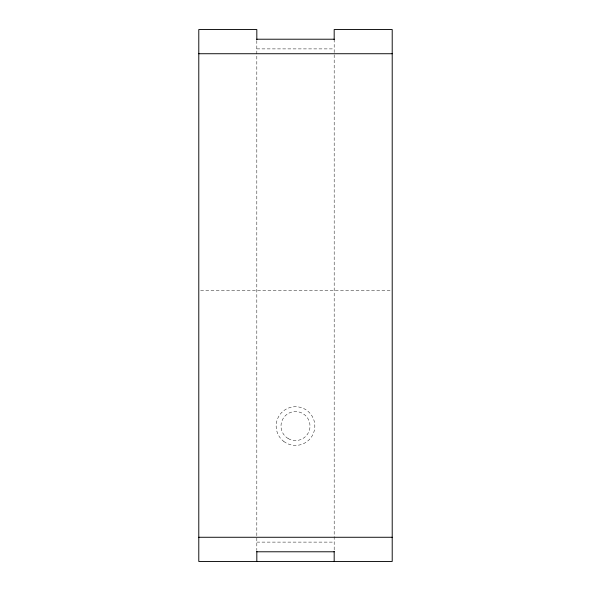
<?xml version="1.0" encoding="UTF-8"?>
<svg xmlns="http://www.w3.org/2000/svg" width="591" height="591" viewBox="0 0 591 591"><rect width="100%" height="100%" fill="white"/><g stroke="black" fill="none" stroke-linecap="round" stroke-linejoin="round"><path stroke-width="0.44" stroke-dasharray="2.96 2.22" d="M256.819 48.89L334.181 48.89M200.63 290.661L390.37 290.661M256.819 542.11L334.181 542.11M334.181 39.22L334.181 550.398M256.819 40.624L256.819 550.398M288.245 438.618A14.509 14.509 0 0 0 310.009 426.059A14.509 14.509 0 0 0 288.245 413.493A14.509 14.509 0 0 0 288.245 438.618M283.724 441.403A19.34 19.34 0 0 0 314.678 428.578A19.34 19.34 0 0 0 288.098 408.189A19.34 19.34 0 0 0 283.724 441.403"/><path stroke-width="0.89" d="M256.819 39.22L334.181 39.22M198.79 53.729L392.21 53.729M198.79 537.271L392.21 537.271M256.819 551.78L334.181 551.78M334.181 39.7L334.181 29.55L392.21 29.55L392.21 561.45L198.79 561.45L198.79 29.55L256.819 29.55L256.819 39.7M334.181 551.322L334.181 561.45M256.819 551.322L256.819 561.45"/></g></svg>
